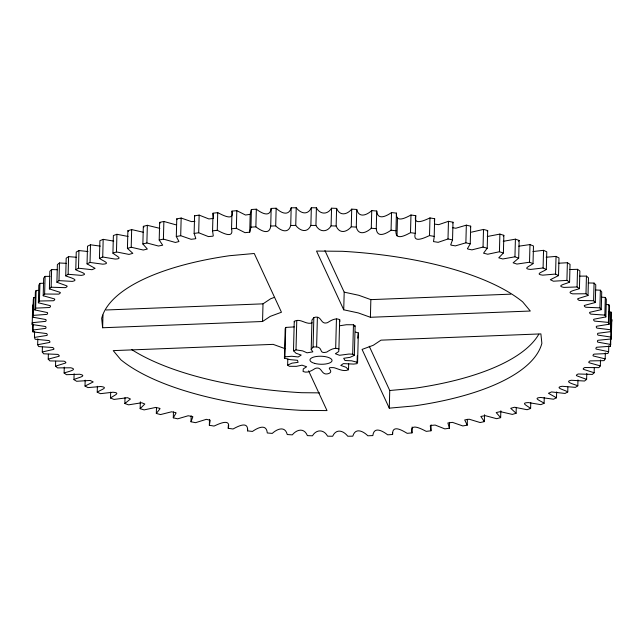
<?xml version="1.0" encoding="UTF-8"?>
<svg xmlns="http://www.w3.org/2000/svg" width="644" height="644" viewBox="0 0 644 644"><rect width="100%" height="100%" fill="white"/><g stroke="black" fill="none" stroke-linecap="round" stroke-linejoin="round"><path stroke-width="0.97" d="M431.126 424.903L430.973 430.788L426.272 431.359C422.818 429.749 409.27 421.74 411.999 432.889L407.177 433.332C403.055 430.957 392.035 423.8 392.582 434.491L387.672 434.813C383.18 431.391 374.011 425.7 372.828 435.586L367.837 435.779C363.24 431.214 355.375 427.246 352.815 436.173L347.784 436.238C343.349 430.506 336.24 428.373 332.658 436.246L327.603 436.189C323.916 429.363 316.437 429.081 312.445 435.811L307.397 435.618C304.137 427.672 296.981 429.25 292.279 434.861L287.256 434.539C285.042 425.579 277.097 428.96 272.259 433.404L267.284 432.961C266.455 423.1 257.165 428.147 252.48 431.44L247.578 430.876C248.487 420.291 237.33 426.739 233.031 428.993L228.234 428.308C231.325 417.36 217.608 424.573 214.025 426.07L209.348 425.265L210.226 420.242L206.354 419.325L195.535 422.681L191.002 421.764L191.155 415.879M175.86 224.804L163.866 221.464L159.656 222.381L159.197 240.035L163.407 239.109L175.393 242.458L178.943 241.532L176.303 236.517L180.698 235.704L191.083 239.294L195.277 238.795L195.808 238.505L194.126 233.45L198.682 232.758L208.398 236.589L212.697 236.203L213.285 235.929L212.568 230.866L217.269 230.294C220.715 231.904 234.263 239.906 231.542 228.765L236.356 228.322L245.042 232.677L249.727 232.17L250.186 214.331L251.112 210.242L251.418 209.509L256.328 209.187C260.82 212.609 269.989 218.3 271.172 208.415L276.163 208.221C280.76 212.786 288.625 216.754 291.185 207.827L296.216 207.762C300.651 213.494 307.76 215.627 311.342 207.754L316.397 207.811C320.084 214.637 327.563 214.919 331.555 208.189L336.603 208.382C339.863 216.328 347.019 214.75 351.721 209.139L356.744 209.461C358.958 218.421 366.903 215.04 371.741 210.596L376.716 211.039C377.545 220.9 386.835 215.853 391.52 212.56L396.422 213.124C395.513 223.709 406.67 217.261 410.969 215.007L415.766 215.692C412.675 226.64 426.392 219.427 429.975 217.93L434.652 218.735L434.185 237.137L433.493 241.589L438.17 242.321L447.999 238.972L452.531 239.89L450.687 244.857L451.211 245.171L455.38 245.879L465.87 242.812L470.241 243.843L467.431 248.721L467.898 249.051L471.939 249.864L483.04 247.079L487.218 248.206L487.677 230.56L483.507 229.425L471.416 232.17M434.652 218.735L434.33 221.117M37.827 338.849L37.666 344.733L49.194 342.519C50.892 342.632 49.411 340.056 48.26 340.491L35.13 339.243L34.454 337.408L46.424 335.5C48.05 335.749 47.141 333.045 45.877 333.463L32.957 331.885L32.635 330.05L45 328.464C46.521 328.818 46.239 326.057 44.839 326.419L32.2 324.528L32.232 322.692L44.919 321.428C46.312 321.863 46.674 319.118 45.152 319.408L32.852 317.202L33.311 299.549L33.697 297.729L35.653 297.544M32.659 306.874L32.691 305.039L32.2 324.528M605.328 352.984L605.175 358.869L593.728 356.084C592.029 356.124 593.599 353.612 594.734 354.103L607.896 353.516L608.628 351.713L596.73 349.209C595.104 349.386 596.086 346.722 597.35 347.205L610.303 346.271L610.689 344.451L598.389 342.246C596.867 342.536 597.23 339.791 598.614 340.225L611.309 338.961L611.341 337.126L598.703 335.234C597.302 335.596 597.02 332.835 598.542 333.19L610.898 331.604L611.043 312.115L609.087 311.833M611.768 321.308L611.8 319.472L611.309 338.961M250.186 214.331L245.509 215.024L236.823 210.668L232.001 211.111C234.73 222.261 221.182 214.251 217.728 212.641L213.027 213.212L213.534 217.261M430.973 430.788L430.256 425.724L430.844 425.451L435.135 425.056L444.851 428.888L449.415 428.196L449.568 422.319M32.635 330.05L32.796 324.165M32.852 317.202L33.697 297.729M32.957 331.885L33.166 324.045M33.23 315.375L46.191 314.449C47.447 314.932 48.437 312.268 46.811 312.445L34.905 309.941L35.372 292.287L36.104 290.484L38.101 290.355M34.454 337.408L34.607 331.523M34.905 309.941L35.645 308.138L36.104 290.484M35.645 308.138L48.799 307.542C49.942 308.041 51.504 305.53 49.805 305.57L38.366 302.785L38.825 285.131L39.912 283.36L43.816 283.247M38.366 302.785L39.445 301.014L39.912 283.36M39.445 301.014L52.744 300.756C53.79 301.239 55.859 298.921 54.128 298.816L43.204 295.757L43.663 278.103L45.088 276.373L49.966 276.373M48.356 354.24L48.228 359.143L58.701 356.349C60.423 356.164 57.992 353.967 57.002 354.369L43.631 353.789L42.271 351.986L42.399 347.084M43.204 295.757L44.621 294.026L45.088 276.373M44.621 294.026L58 294.115C58.974 294.574 61.478 292.481 59.763 292.223L49.395 288.906L49.854 271.253L51.617 269.57L57.445 269.731M49.395 288.906L51.15 287.224L51.617 269.57M51.15 287.224L64.537 287.651C65.471 288.077 68.328 286.218 66.662 285.815L56.914 282.257L57.38 264.603L59.465 262.977L66.219 263.34M64.271 367.12L64.118 373.005C66.807 371.87 78.721 369.68 70.896 367.788L57.558 367.893L55.521 366.162L55.65 361.26M56.914 282.257L58.998 280.631L59.465 262.977M58.998 280.631L72.329 281.396C80.226 279.866 68.32 277.121 65.728 275.849L66.187 258.196L68.586 256.634L76.217 257.246M65.728 275.849L68.127 274.288L68.586 256.634M68.127 274.288L81.337 275.382C90.112 274.078 78.182 271.575 75.783 269.707L76.25 252.054L78.954 250.556L87.978 251.53M85.169 380.161L85.016 386.046L93.211 381.948L90.16 380.443L76.62 381.272L73.963 379.646L74.116 373.762M75.783 269.707L78.488 268.21L78.954 250.556M78.488 268.21L91.995 269.707L95.095 268.363L87.045 263.855L87.504 246.209L90.498 244.792L100.335 246.129M87.045 263.855L90.039 262.446L90.498 244.792M90.039 262.446L102.815 264.193C111.501 263.597 102.501 260.844 99.442 258.341L99.901 240.687L103.177 239.359L113.73 241.098M191.002 421.764L192.854 416.797L192.331 416.483L188.161 415.766L177.663 418.841L173.3 417.811L176.102 412.933L175.643 412.603L171.602 411.79L160.493 414.575L156.323 413.44L160.066 408.666L159.664 408.328L155.776 407.419L144.111 409.898L140.142 408.674L144.811 404.021L141.728 402.758L128.591 404.843L124.856 403.522L130.426 399.022L127.568 397.686L114.012 399.425L110.527 398.016C114.125 395.231 121.305 392.904 112.974 392.228L100.448 393.669L97.22 392.18L97.381 386.295M99.442 258.341L102.718 257.012L103.177 239.359M102.638 327.756L101.672 318.337A221.125 80.323 1.5 0 1 229.554 255.708L254.259 253.494L281.46 312.235L270.247 316.373L262.551 321.501L102.638 327.756L102.976 315.005M102.718 257.012L115.179 259.073C123.576 258.799 116.339 256.095 112.925 253.173L113.384 235.519L116.926 234.287L128.084 236.461M110.527 398.016L110.679 392.132M112.925 253.173L116.459 251.941L116.926 234.287M116.459 251.941L128.985 254.412L132.833 253.342L127.423 248.383L127.89 230.729L131.666 229.594L143.33 232.251M124.856 403.522L125.008 397.638M127.423 248.383L131.207 247.248L131.666 229.594M131.207 247.248L143.282 250.025L147.339 249.059L142.871 243.996L143.338 226.35L147.339 225.311L159.889 228.362M140.142 408.674L140.328 401.808M142.871 243.996L146.88 242.965L147.339 225.311M156.323 413.44L156.476 407.563M163.407 239.109L163.866 221.464M176.303 236.517L176.77 218.863L181.165 218.05L191.55 221.641L194.939 221.278M173.3 417.811L173.453 411.927M180.698 235.704L181.165 218.05M194.126 233.45L194.585 215.804L199.149 215.112L208.865 218.944L213.558 218.445M198.682 232.758L199.149 215.112M212.568 230.866L213.027 213.212M209.348 425.265L209.501 419.381M217.269 230.294L217.728 212.641M231.542 228.765L232.001 211.111M228.234 428.308L228.314 425.362M236.356 228.322L236.823 210.668M249.727 232.17L250.951 227.163L251.418 209.509M247.578 430.876L247.626 428.912M271.172 208.415L270.713 226.068C269.522 235.954 260.353 230.262 255.869 226.841L256.328 209.187M262.551 321.501L263.01 303.847L270.713 298.719L274.449 297.343M291.185 207.827L290.718 225.481C288.158 234.408 280.301 230.439 275.696 225.867L276.163 208.221M348.67 363.852L348.517 369.737C343.679 372.047 338.502 368.907 333.995 367.692C323.401 366.903 334.848 370.598 328.931 373.472C320.632 376.41 322.708 365.856 315.238 368.424C311.962 370.509 307.55 373.448 303.091 371.508L303.268 368.94L306.633 366.758L302.02 365.172L296.401 366.339L289.309 366.299L287.643 365.108L291.957 363.16L298.083 362.355L297.488 360.286L290.339 359.674L284.415 358.128L285.179 328.706L285.703 327.426L294.211 326.911M284.415 358.128L284.93 356.848L285.703 327.426M287.643 365.108L287.796 359.223M434.193 236.388L429.516 235.583C425.934 237.081 412.216 244.293 415.308 233.345L410.502 232.661C406.211 234.915 395.046 241.355 395.963 230.777L391.061 230.206C386.368 233.506 377.078 238.554 376.257 228.692L371.282 228.25C366.444 232.693 358.491 236.066 356.285 227.115L351.254 226.793C346.553 232.404 339.396 233.981 336.144 226.036L331.088 225.843C327.104 232.573 319.625 232.291 315.93 225.464L310.875 225.408C307.301 233.281 300.185 231.148 295.749 225.408L296.216 207.762M284.93 356.848L291.732 356.261L298.212 356.961L301.215 355.069L295.999 353.234L293.487 350.763L294.252 321.34C300.482 317.798 306.037 325.212 312.155 322.821M293.487 350.763L295.999 349.885L296.771 320.462M310.875 225.408L311.342 207.754M295.999 349.885L302.688 350.891L307.051 352.823L312.855 351.849L311.197 349.467L311.97 320.044L313.837 317.597C322.137 314.666 320.06 325.22 327.53 322.652C330.799 320.567 335.218 317.621 339.678 319.569L339.799 321.614M315.93 225.464L316.397 207.811M311.197 349.467L313.065 347.019L313.837 317.597M348.517 369.737L345.997 367.265L340.781 365.43L343.341 363.61L353.637 364.085L357.066 363.651L357.589 362.371L351.656 360.817L345.015 360.519L343.687 358.297L350.046 357.339L354.353 355.391L352.687 354.192L348.984 354.039L339.485 355.287L335.371 353.733L338.728 351.56L338.905 348.984C334.453 347.044 330.034 349.99 326.758 352.075C318.353 354.152 323.497 347.889 316.615 346.883L317.387 317.46M331.088 225.843L331.555 208.189M336.144 226.036L336.603 208.382M335.677 348.332L336.45 318.909M338.905 348.984L339.678 319.569M343.727 309.804L316.526 251.063L342.358 251.297A221.125 80.323 1.5 0 1 522.678 301.875L530.302 311.028L370.397 317.283L358.306 312.928L343.727 309.804L344.194 292.151L324.938 250.58M351.254 226.793L351.721 209.139M352.687 354.192L353.451 324.777L346.367 324.737L339.863 325.751M356.285 227.115L356.744 209.461M354.353 355.391L355.126 325.969L353.451 324.777M357.09 362.669L357.267 355.81M357.734 338.156L358.354 332.948L355.48 332.038M357.589 362.371L358.354 332.948M371.282 228.25L371.741 210.596M370.397 317.283L370.855 299.629L358.772 295.282L344.194 292.151M376.257 228.692L376.716 211.039M391.061 230.206L391.52 212.56M389.282 408.159L362.073 349.418L373.287 345.281L380.99 340.153L540.896 333.898L541.87 343.316A221.125 80.323 1.5 0 1 413.987 405.945L389.282 408.159L389.741 390.506L369.237 346.222M395.963 230.777L396.422 213.124M397.018 235.841L397.493 218.002M392.582 434.491L392.639 432.526M410.502 232.661L410.969 215.007M415.308 233.345L415.766 215.692M411.999 432.889L412.152 427.004M429.516 235.583L429.975 217.93M447.999 238.972L448.466 221.319L452.998 222.236L452.531 239.89M465.87 242.812L466.337 225.159L470.7 226.189L470.241 243.843M449.415 428.196L447.886 422.971L452.45 422.359L462.835 425.95L467.23 425.137L467.391 419.252M483.04 247.079L483.507 229.425M467.23 425.137L464.71 419.944L469.13 419.204L480.134 422.536L484.344 421.619L484.521 414.752M499.889 234.102L503.858 235.326L503.391 252.979L499.43 251.748L499.889 234.102L487.242 236.517M484.344 421.619L480.843 416.475L485.093 415.621L496.661 418.689L500.662 417.65L500.847 410.792M515.409 239.157L519.144 240.478L518.686 258.131L514.942 256.811L515.409 239.157L503.246 241.323M500.662 417.65L496.202 412.587L500.251 411.629L512.334 414.406L516.11 413.271L516.263 407.386M529.988 244.575L533.474 245.984L533.015 263.637L529.521 262.229L529.988 244.575L518.758 246.201M516.11 413.271L510.708 408.304L514.548 407.241L527.074 409.713L530.616 408.481L530.769 402.597M543.552 250.331L546.78 251.82L546.313 269.474L543.085 267.985L543.552 250.331L532.95 251.538M530.616 408.481C527.203 405.559 519.966 402.854 528.362 402.581L540.823 404.641L544.1 403.313L544.252 397.429M556.038 256.393L558.984 257.954L558.525 275.608L555.571 274.046L556.038 256.393L546.168 257.238M544.1 403.313C541.032 400.81 532.041 398.056 540.727 397.461L553.502 399.208L556.496 397.791L556.649 391.906M567.38 262.728L570.037 264.354L569.578 282.008L566.921 280.382L567.38 262.728L558.332 263.251M556.496 397.791L548.447 393.291L551.546 391.938L565.046 393.444L567.75 391.946L567.879 387.044M610.576 329.76L597.664 328.19C596.392 328.609 595.483 325.904 597.109 326.154L609.087 324.246L608.411 322.411L595.281 321.163C594.13 321.598 592.641 319.022 594.34 319.134L605.867 316.92L604.845 315.101L591.57 314.183C590.508 314.61 588.511 312.203 590.242 312.171L601.271 309.667L599.902 307.864L586.539 307.285C585.549 307.687 583.118 305.489 584.841 305.304L595.306 302.511L593.607 300.74L580.22 300.498C579.27 300.877 576.477 298.888 578.151 298.558L588.012 295.491L585.984 293.761L572.645 293.857C564.812 291.974 576.734 289.784 579.423 288.649L577.072 286.966L577.539 269.313L569.9 269.546M579.423 288.649L579.882 270.995L577.539 269.313M567.75 391.946C565.36 390.071 553.429 387.575 562.204 386.271L575.414 387.366L577.813 385.804L577.966 379.92M585.984 293.761L586.442 276.107L579.689 276.131M588.012 295.491L588.479 277.838L586.442 276.107M577.813 385.804C575.213 384.532 563.315 381.787 571.212 380.258L584.535 381.023L586.62 379.397L586.781 373.512M593.607 300.74L594.066 283.086L588.238 282.949M595.306 302.511L595.772 284.857L594.066 283.086M586.62 379.397L576.871 375.838C575.213 375.436 578.071 373.576 579.004 374.003L592.383 374.43L594.146 372.747L594.275 367.845M599.902 307.864L600.369 290.211L595.491 289.969M601.271 309.667L601.729 292.014L600.369 290.211M594.146 372.747L583.778 369.431C582.063 369.173 584.567 367.08 585.541 367.539L598.912 367.627L600.337 365.897L600.49 360.012M604.845 315.101L605.312 297.447L601.407 297.142M605.867 316.92L606.334 299.267L605.312 297.447M608.411 322.411L608.87 304.757L606.881 304.523M609.087 324.246L609.546 306.592L608.87 304.757M608.628 351.713L608.781 345.828M610.303 346.271L610.512 338.43M610.689 344.451L611.043 312.115M452.845 222.985L452.998 222.236M470.41 226.921L470.7 226.189M487.242 231.277L487.677 230.56M487.218 248.206L483.547 253.173L487.766 254.235L499.43 251.748M605.175 358.869L604.088 360.64L590.789 360.898C589.751 360.415 587.674 362.725 589.405 362.838L600.337 365.897M503.278 236.034L503.858 235.326M503.391 252.979L498.762 257.817L502.787 258.977L514.942 256.811M518.436 241.17L519.144 240.478M518.686 258.131L513.115 262.824L516.923 264.072L529.521 262.229M533.015 263.637C529.416 266.423 522.236 268.749 530.567 269.425L543.085 267.985M97.22 392.18C100.448 389.797 109.408 387.519 100.786 386.497L87.962 387.608L85.016 386.046M546.313 269.474C543.085 271.857 534.126 274.135 542.755 275.157L555.571 274.046M354.482 326.387L355.126 325.969M558.525 275.608L550.322 279.705L553.381 281.211L566.921 280.382M73.963 379.646C76.483 377.875 88.405 375.975 79.695 374.253L66.461 374.687L64.118 373.005M569.578 282.008C567.058 283.779 555.136 285.678 563.846 287.401L577.072 286.966M55.521 366.162L65.382 363.095C67.056 362.765 64.271 360.777 63.321 361.155L49.934 360.914L48.228 359.143M448.466 221.319L438.628 224.667L434.354 224.064M42.271 351.986L53.291 349.475C55.022 349.442 53.025 347.044 51.971 347.47L38.688 346.553L37.666 344.733M466.337 225.159L455.839 228.234L452.466 227.694M389.741 390.506L414.446 388.292A221.125 80.323 1.5 0 0 538.787 334.236M250.951 227.163L255.869 226.841M270.713 226.068L275.696 225.867M106.099 309.981L263.01 303.847M370.855 299.629L510.781 294.155M313.065 347.019L316.615 346.883M290.718 225.481L295.749 225.408M319.529 392.864L301.642 392.703A221.125 80.323 1.5 0 1 131.714 349.595M146.88 242.965L158.448 246.024L162.691 245.179L159.197 240.035M285.228 348.718L273.145 344.371L113.231 350.626L120.863 359.779A221.125 80.323 1.5 0 0 301.175 410.357L327.015 410.59L308.597 370.831M127.89 230.729L128.575 231.454M143.338 226.35L143.886 227.082M294.252 321.34L294.525 321.823M159.656 222.381L160.066 223.122M176.77 218.863L177.036 219.612M194.585 215.804L194.713 216.553M314.602 363.377A11.053 4.017 1.5 0 0 332.006 360.873A11.053 4.017 1.5 0 0 316.389 356.494A11.053 4.017 1.5 0 0 314.602 363.377"/></g></svg>
